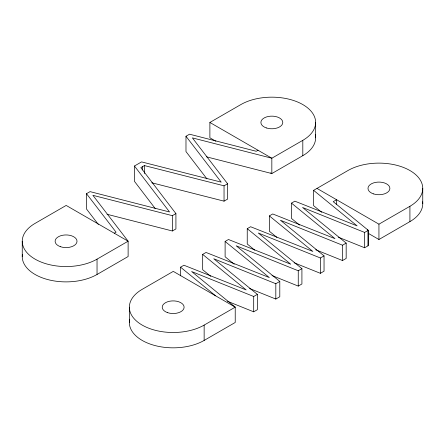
<?xml version="1.0" encoding="UTF-8"?>
<svg xmlns="http://www.w3.org/2000/svg" width="445" height="445" viewBox="0 0 445 445"><rect width="100%" height="100%" fill="white"/><g stroke="black" fill="none" stroke-linecap="round" stroke-linejoin="round"><path stroke-width="0.67" d="M98.334 224.419L86.508 209.017L86.508 193.686L90.068 191.634L169.545 211.976L134.457 166.007L141.577 161.897L221.215 182.144L185.982 136.253L189.542 134.201L256.237 151.272L258.011 150.249M215.836 141.226L209.884 137.789L209.884 122.458L240.856 104.575A43.81 25.293 0 0 1 302.811 104.575A43.81 25.293 0 0 1 302.811 140.342L302.811 155.672L271.834 173.556L206.519 156.84M302.811 140.342L271.834 158.225L192.374 137.889L227.601 183.768L224.041 185.821L144.403 165.573L140.831 167.637L175.92 213.606L175.92 228.936L172.36 230.988L107.039 214.273M114.298 233.219L116.073 232.195L86.508 193.686M22.384 254.607A43.81 25.293 0 0 0 47.715 279.56A43.81 25.293 0 0 0 97.038 274.476L128.121 256.531L128.121 241.201L66.171 205.429L35.083 223.379A43.81 25.293 0 0 0 35.083 259.146A43.81 25.293 0 0 0 97.038 259.146L128.121 241.201L92.899 195.322L172.36 215.658L175.92 213.606M151.767 182.778L224.041 201.151L227.601 199.099L227.601 183.768M180.553 275.844L180.553 267.178L183.918 265.231L246.18 289.94L202.675 254.401L206.046 252.46L269.331 277.569L225.114 241.451L228.48 239.505L290.741 264.208L247.242 228.674L250.607 226.733L312.868 251.436L269.364 215.903L272.735 213.956L334.996 238.659L291.492 203.126L294.863 201.179L357.118 225.888L313.619 190.349L347.962 170.524A43.81 25.293 0 0 1 409.917 170.524A43.81 25.293 0 0 1 409.917 206.291L409.917 221.621L378.94 239.505L368.221 233.314M129.729 319.237A43.81 25.293 0 0 0 153.786 345.225A43.81 25.293 0 0 0 204.144 340.425L235.227 322.475L235.227 307.15L173.272 271.378L142.189 289.328A43.81 25.293 0 0 0 142.189 325.095A43.81 25.293 0 0 0 204.144 325.095L235.227 307.15L191.623 271.528L253.695 296.487L257.355 294.373L213.75 258.751L275.817 283.715L279.794 281.418L236.184 245.801L298.256 270.76L301.916 268.647L258.311 233.024L320.383 257.983L324.043 255.869L280.439 220.253L342.505 245.212L346.171 243.098L302.567 207.476L364.633 232.435L367.987 230.499L367.286 229.92L368.299 230.321L368.299 245.651L364.633 247.765L338.4 237.218M316.985 188.407L378.94 224.174L409.917 206.291M227.456 301.265L253.695 311.817L257.355 309.703L257.355 294.373M249.584 288.493L275.817 299.046L279.794 296.748L279.794 281.418M272.017 275.538L298.256 286.091L301.916 283.977L301.916 268.647M294.145 262.767L320.383 273.313L324.043 271.2L324.043 255.869M315.633 249.734L342.505 260.542L346.171 258.428L346.171 243.098M209.884 122.458L271.834 158.225L271.834 173.556L270.632 172.866M368.299 230.321L333.222 201.668L336.592 199.727L336.592 204.388M321.674 212.259L313.619 205.679L313.619 190.349M299.546 225.037L291.492 218.456L291.492 203.126M276.885 237.374L269.364 231.228L269.364 215.903M254.757 250.146L247.242 244.005L247.242 228.674M234.242 264.235L225.114 256.782L225.114 241.451M210.735 276.312L202.675 269.731L202.675 254.401M180.553 267.178L215.625 295.83M206.958 178.901L185.982 151.584L185.982 136.253M155.338 208.699L134.457 181.338L134.457 166.007M422.75 188.407L422.75 203.738M378.94 224.174L378.94 239.505M367.987 230.499L367.987 245.829M364.633 232.435L364.633 247.765M342.505 245.212L342.505 260.542M320.383 257.983L320.383 273.313M315.644 122.458L315.644 137.789M298.256 270.76L298.256 286.091M275.817 283.715L275.817 299.046M253.695 296.487L253.695 311.817M224.041 185.821L224.041 201.151M204.144 325.095L204.144 340.425M172.36 215.658L172.36 230.988M144.403 165.573L144.403 173.572M142.617 166.608L142.617 169.94M129.356 307.211L129.356 322.542M97.038 259.146L97.038 274.476M22.25 241.262L22.25 256.593M422.617 201.752A43.81 25.293 0 0 1 409.917 221.621M315.271 134.485A43.81 25.293 0 0 1 302.811 155.672M167.687 312.685A10.953 6.325 0 0 0 184.113 307.211A10.953 6.325 0 0 0 167.687 301.738A10.953 6.325 0 0 0 167.687 312.685M373.466 193.881A10.953 6.325 0 0 0 389.892 188.407A10.953 6.325 0 0 0 373.466 182.928A10.953 6.325 0 0 0 373.466 193.881M60.581 246.741A10.953 6.325 0 0 0 77.013 241.262A10.953 6.325 0 0 0 60.581 235.789A10.953 6.325 0 0 0 60.581 246.741M266.36 127.932A10.953 6.325 0 0 0 282.786 122.458A10.953 6.325 0 0 0 266.36 116.985A10.953 6.325 0 0 0 266.36 127.932"/></g></svg>
